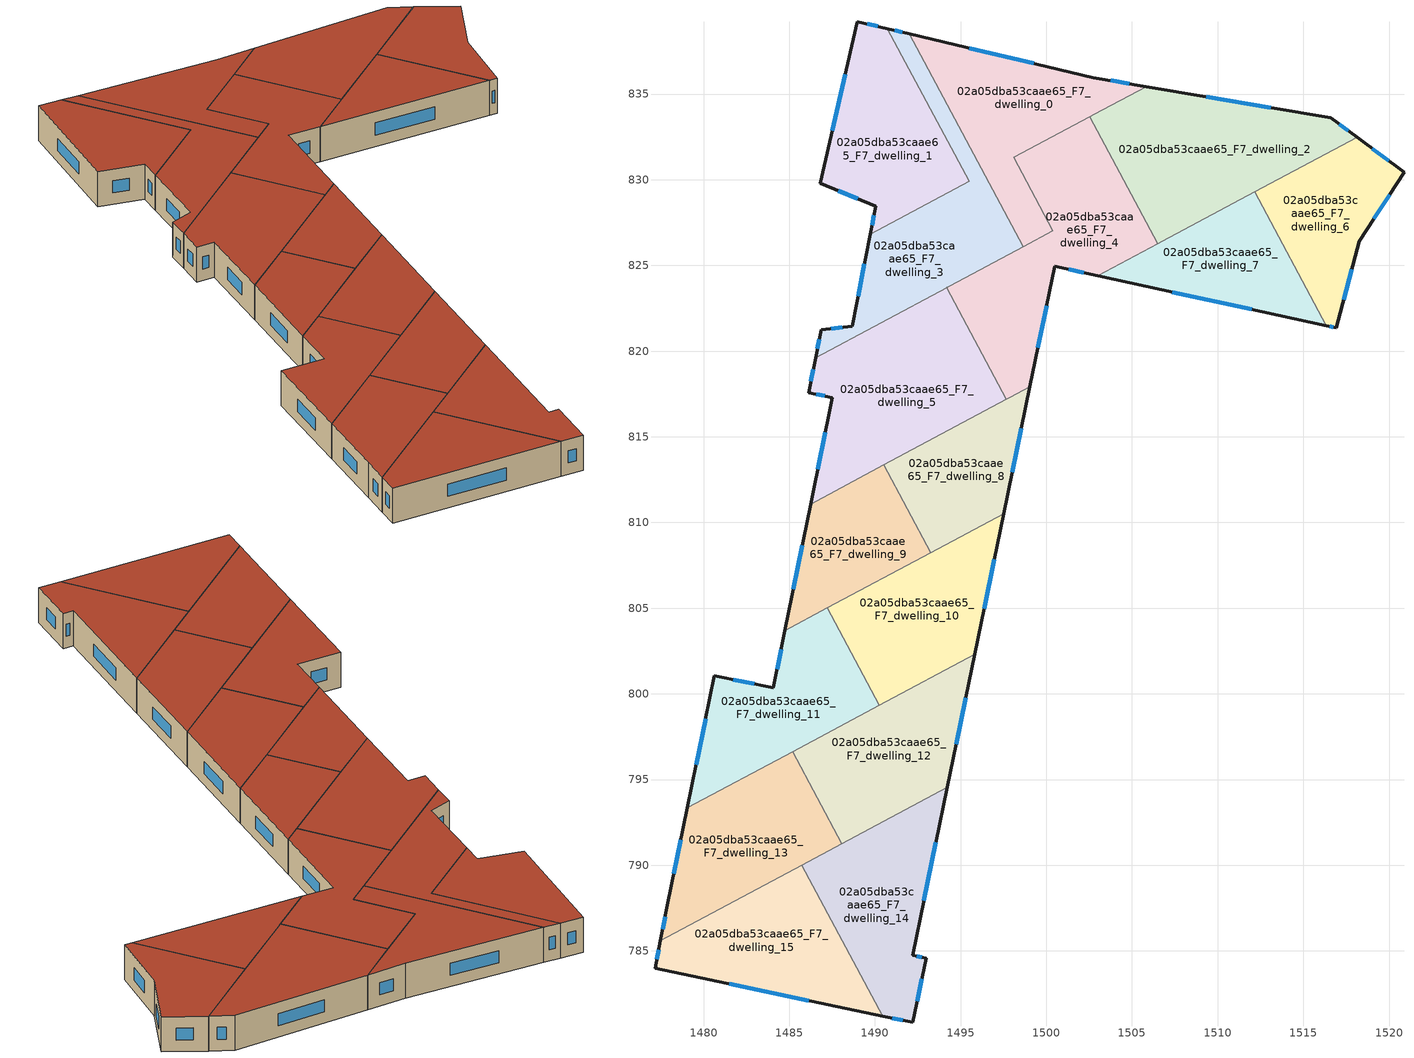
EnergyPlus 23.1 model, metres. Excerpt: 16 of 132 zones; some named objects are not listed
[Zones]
02a05dba53caae65_F7_dwelling_0
 floor to 02a05dba53caae65_F6_dwelling_0 (EU_floor_Construction): 1505.83,835.44 1498.09,831.31 1500.39,827.02 1498.66,826.09 1492.02,838.51 1502.76,835.96 z21
 wall outside (EU_wall_Construction): 1505.83,835.44 1502.76,835.96 1492.02,838.51 z21:24
 wall to 02a05dba53caae65_F7_dwelling_4 (EU_wall_Construction): 1498.66,826.09 1500.39,827.02 1498.09,831.31 1502.52,833.67 z21:24
 wall to 02a05dba53caae65_F7_dwelling_3 (EU_wall_Construction): 1492.02,838.51 1498.66,826.09 z21:24
 wall to 02a05dba53caae65_F7_dwelling_2 (EU_wall_Construction): 1502.52,833.67 1502.79,833.82 1505.83,835.44 z21:24
 window (EU_Window_Construction): 1504.83,835.61 1503.76,835.79 / 1499.26,836.79 1495.51,837.68 z21.98:23.02
 roof outside (EU_roof_Construction): 1500.39,827.02 1498.09,831.31 1505.83,835.44 1502.76,835.96 1492.02,838.51 1498.66,826.09 z24
02a05dba53caae65_F7_dwelling_1
 floor to 02a05dba53caae65_F6_dwelling_1 (EU_floor_Construction): 1490.73,838.81 1495.49,829.91 1489.73,826.83 1490.05,828.44 1486.81,829.79 1488.96,839.23 z21
 wall outside (EU_wall_Construction): 1490.73,838.81 1488.96,839.23 1486.81,829.79 1490.05,828.44 1489.73,826.83 z21:24
 wall to 02a05dba53caae65_F7_dwelling_3 (EU_wall_Construction): 1489.73,826.83 1495.49,829.91 1490.73,838.81 z21:24
 window (EU_Window_Construction): 1489.94,827.92 1489.83,827.36 / 1487.87,829.35 1488.99,828.88 / 1488.27,836.16 1487.51,832.86 / 1490.16,838.95 1489.54,839.1 z21.98:23.02
 roof outside (EU_roof_Construction): 1495.49,829.91 1490.73,838.81 1488.96,839.23 1486.81,829.79 1490.05,828.44 1489.73,826.83 z24
02a05dba53caae65_F7_dwelling_10
 floor to 02a05dba53caae65_F6_dwelling_10 (EU_floor_Construction): 1497.51,810.52 1495.82,802.31 1490.26,799.34 1487.22,805.02 z21
 wall outside (EU_wall_Construction): 1495.82,802.31 1497.51,810.52 z21:24
 wall to 02a05dba53caae65_F7_dwelling_11 (EU_wall_Construction): 1487.22,805.02 1490.26,799.34 z21:24
 wall to 02a05dba53caae65_F7_dwelling_12 (EU_wall_Construction): 1490.26,799.34 1495.82,802.31 z21:24
 wall to 02a05dba53caae65_F7_dwelling_9 (EU_wall_Construction): 1493.25,808.25 1487.22,805.02 z21:24
 wall to 02a05dba53caae65_F7_dwelling_8 (EU_wall_Construction): 1497.51,810.52 1493.25,808.25 z21:24
 window (EU_Window_Construction): 1496.37,804.98 1496.96,807.85 z21.98:23.02
 roof outside (EU_roof_Construction): 1495.82,802.31 1497.51,810.52 1487.22,805.02 1490.26,799.34 z24
02a05dba53caae65_F7_dwelling_11
 floor to 02a05dba53caae65_F6_dwelling_11 (EU_floor_Construction): 1487.22,805.02 1490.26,799.34 1479.05,793.34 1480.62,801.06 1484.06,800.36 1484.74,803.7 z21
 wall outside (EU_wall_Construction): 1484.74,803.7 1484.06,800.36 1480.62,801.06 1479.05,793.34 z21:24
 wall to 02a05dba53caae65_F7_dwelling_13 (EU_wall_Construction): 1479.05,793.34 1485.2,796.63 z21:24
 wall to 02a05dba53caae65_F7_dwelling_9 (EU_wall_Construction): 1487.22,805.02 1484.74,803.7 z21:24
 wall to 02a05dba53caae65_F7_dwelling_12 (EU_wall_Construction): 1485.2,796.63 1490.26,799.34 z21:24
 window (EU_Window_Construction): 1482.95,800.59 1481.74,800.84 / 1484.52,802.61 1484.29,801.45 / 1480.11,798.55 1479.56,795.85 z21.98:23.02
 roof outside (EU_roof_Construction): 1490.26,799.34 1487.22,805.02 1484.74,803.7 1484.06,800.36 1480.62,801.06 1479.05,793.34 z24
02a05dba53caae65_F7_dwelling_12
 floor to 02a05dba53caae65_F6_dwelling_12 (EU_floor_Construction): 1495.82,802.31 1494.21,794.54 1488.08,791.25 1485.2,796.63 z21
 wall outside (EU_wall_Construction): 1494.21,794.54 1495.82,802.31 z21:24
 wall to 02a05dba53caae65_F7_dwelling_13 (EU_wall_Construction): 1485.2,796.63 1488.08,791.25 z21:24
 wall to 02a05dba53caae65_F7_dwelling_14 (EU_wall_Construction): 1488.08,791.25 1494.21,794.54 z21:24
 window (EU_Window_Construction): 1494.73,797.06 1495.29,799.78 z21.98:23.02
 roof outside (EU_roof_Construction): 1494.21,794.54 1495.82,802.31 1485.2,796.63 1488.08,791.25 z24
02a05dba53caae65_F7_dwelling_13
 floor to 02a05dba53caae65_F6_dwelling_13 (EU_floor_Construction): 1485.2,796.63 1488.08,791.25 1477.48,785.59 1477.9,787.66 1479.05,793.34 z21
 wall outside (EU_wall_Construction): 1479.05,793.34 1477.9,787.66 1477.48,785.59 z21:24
 wall to 02a05dba53caae65_F7_dwelling_15 (EU_wall_Construction): 1477.48,785.59 1485.74,790.01 z21:24
 wall to 02a05dba53caae65_F7_dwelling_14 (EU_wall_Construction): 1485.74,790 1488.08,791.25 z21:24
 window (EU_Window_Construction): 1477.76,786.98 1477.62,786.26 / 1478.68,791.49 1478.27,789.5 z21.98:23.02
 roof outside (EU_roof_Construction): 1488.08,791.25 1485.2,796.63 1479.05,793.34 1477.9,787.66 1477.48,785.59 z24
02a05dba53caae65_F7_dwelling_14
 floor to 02a05dba53caae65_F6_dwelling_14 (EU_floor_Construction): 1494.21,794.54 1492.19,784.75 1492.98,784.58 1492.2,780.83 1490.46,781.19 1485.74,790 z21
 wall outside (EU_wall_Construction): 1490.46,781.19 1492.2,780.83 1492.98,784.58 1492.19,784.75 1494.21,794.54 z21:24
 wall to 02a05dba53caae65_F7_dwelling_15 (EU_wall_Construction): 1485.74,790 1490.46,781.19 z21:24
 window (EU_Window_Construction): 1492.85,787.94 1493.56,791.35 / 1492.73,784.64 1492.45,784.7 / 1492.46,782.05 1492.73,783.36 / 1491.02,781.07 1491.64,780.94 z21.98:23.02
 roof outside (EU_roof_Construction): 1492.2,780.83 1492.98,784.58 1492.19,784.75 1494.21,794.54 1485.74,790 1490.46,781.19 z24
02a05dba53caae65_F7_dwelling_15
 floor to 02a05dba53caae65_F6_dwelling_15 (EU_floor_Construction): 1485.74,790 1490.46,781.19 1477.17,783.99 1477.48,785.59 z21
 wall outside (EU_wall_Construction): 1477.48,785.59 1477.17,783.99 1490.46,781.19 z21:24
 window (EU_Window_Construction): 1477.38,785.07 1477.27,784.51 / 1481.49,783.08 1486.13,782.1 z21.98:23.02
 roof outside (EU_roof_Construction): 1490.46,781.19 1485.74,790 1477.48,785.59 1477.17,783.99 z24
02a05dba53caae65_F7_dwelling_2
 floor to 02a05dba53caae65_F6_dwelling_2 (EU_floor_Construction): 1516.6,833.62 1518.13,832.49 1506.76,826.4 1506.49,826.26 1502.52,833.67 1502.79,833.82 1505.83,835.44 z21
 wall outside (EU_wall_Construction): 1518.13,832.49 1516.6,833.62 1505.83,835.44 z21:24
 wall to 02a05dba53caae65_F7_dwelling_4 (EU_wall_Construction): 1502.52,833.67 1506.49,826.26 z21:24
 wall to 02a05dba53caae65_F7_dwelling_6 (EU_wall_Construction): 1512.16,829.29 1518.13,832.49 z21:24
 wall to 02a05dba53caae65_F7_dwelling_7 (EU_wall_Construction): 1506.49,826.26 1506.76,826.4 1512.16,829.29 z21:24
 window (EU_Window_Construction): 1513.1,834.21 1509.33,834.85 / 1517.64,832.86 1517.1,833.25 z21.98:23.02
 roof outside (EU_roof_Construction): 1518.13,832.49 1516.6,833.62 1505.83,835.44 1502.79,833.82 1502.52,833.67 1506.49,826.26 1506.76,826.4 z24
02a05dba53caae65_F7_dwelling_3
 floor to 02a05dba53caae65_F6_dwelling_3 (EU_floor_Construction): 1492.02,838.51 1498.66,826.09 1486.54,819.61 1486.86,821.23 1488.68,821.46 1489.73,826.83 1495.49,829.91 1490.73,838.81 z21
 wall outside (EU_wall_Construction): 1492.02,838.51 1490.73,838.81 / 1489.73,826.83 1488.68,821.46 1486.86,821.23 1486.54,819.61 z21:24
 wall to 02a05dba53caae65_F7_dwelling_5 (EU_wall_Construction): 1486.54,819.61 1494.18,823.7 z21:24
 wall to 02a05dba53caae65_F7_dwelling_4 (EU_wall_Construction): 1494.19,823.7 1494.23,823.73 1494.41,823.82 1498.66,826.09 z21:24
 window (EU_Window_Construction): 1491.6,838.61 1491.15,838.72 / 1486.76,820.71 1486.64,820.14 / 1488.09,821.39 1487.45,821.31 / 1489.39,825.09 1489.02,823.21 z21.98:23.02
 roof outside (EU_roof_Construction): 1498.66,826.09 1492.02,838.51 1490.73,838.81 1495.49,829.91 1489.73,826.83 1488.68,821.46 1486.86,821.23 1486.54,819.61 z24
02a05dba53caae65_F7_dwelling_4
 floor to 02a05dba53caae65_F6_dwelling_4 (EU_floor_Construction): 1502.52,833.67 1506.49,826.26 1503.01,824.39 1500.48,824.94 1499.04,817.91 1497.89,817.3 1497.72,817.21 1497.67,817.18 1494.19,823.7 1494.23,823.73 1494.41,823.82 1500.39,827.02 1498.09,831.31 z21
 wall outside (EU_wall_Construction): 1499.04,817.91 1500.48,824.94 1503.01,824.39 z21:24
 wall to 02a05dba53caae65_F7_dwelling_5 (EU_wall_Construction): 1494.19,823.7 1497.67,817.18 z21:24
 wall to 02a05dba53caae65_F7_dwelling_7 (EU_wall_Construction): 1503.01,824.39 1506.49,826.26 z21:24
 wall to 02a05dba53caae65_F7_dwelling_8 (EU_wall_Construction): 1497.67,817.18 1497.72,817.21 1497.89,817.3 1499.04,817.91 z21:24
 window (EU_Window_Construction): 1501.31,824.76 1502.19,824.57 / 1499.51,820.2 1500.01,822.66 z21.98:23.02
 roof outside (EU_roof_Construction): 1499.04,817.91 1500.48,824.94 1503.01,824.39 1506.49,826.26 1502.52,833.67 1498.09,831.31 1500.39,827.02 1494.41,823.82 1494.23,823.73 1494.19,823.7 1497.67,817.18 1497.72,817.21 1497.89,817.3 z24
02a05dba53caae65_F7_dwelling_5
 floor to 02a05dba53caae65_F6_dwelling_5 (EU_floor_Construction): 1494.19,823.7 1497.67,817.18 1486.25,811.07 1487.52,817.29 1486.12,817.57 1486.54,819.61 z21
 wall outside (EU_wall_Construction): 1486.54,819.61 1486.12,817.57 1487.52,817.29 1486.25,811.07 z21:24
 wall to 02a05dba53caae65_F7_dwelling_9 (EU_wall_Construction): 1486.25,811.07 1490.52,813.36 z21:24
 wall to 02a05dba53caae65_F7_dwelling_8 (EU_wall_Construction): 1490.52,813.36 1497.67,817.18 z21:24
 window (EU_Window_Construction): 1487.1,815.27 1486.66,813.1 / 1486.58,817.48 1487.06,817.39 / 1486.4,818.95 1486.26,818.24 z21.98:23.02
 roof outside (EU_roof_Construction): 1497.67,817.18 1494.19,823.7 1486.54,819.61 1486.12,817.57 1487.52,817.29 1486.25,811.07 z24
02a05dba53caae65_F7_dwelling_6
 floor to 02a05dba53caae65_F6_dwelling_6 (EU_floor_Construction): 1520.88,830.44 1518.28,826.41 1516.93,821.36 1516.34,821.49 1512.16,829.29 1518.13,832.49 z21
 wall outside (EU_wall_Construction): 1516.34,821.49 1516.93,821.36 1518.28,826.41 1520.88,830.44 1518.13,832.49 z21:24
 wall to 02a05dba53caae65_F7_dwelling_7 (EU_wall_Construction): 1512.16,829.29 1516.34,821.49 z21:24
 window (EU_Window_Construction): 1519.12,827.72 1520.03,829.13 / 1517.36,823.01 1517.84,824.77 / 1516.53,821.45 1516.73,821.4 / 1519.98,831.11 1519.02,831.82 z21.98:23.02
 roof outside (EU_roof_Construction): 1516.93,821.36 1518.28,826.41 1520.88,830.44 1518.13,832.49 1512.16,829.29 1516.34,821.49 z24
02a05dba53caae65_F7_dwelling_7
 floor to 02a05dba53caae65_F6_dwelling_7 (EU_floor_Construction): 1512.16,829.29 1516.34,821.49 1503.01,824.39 z21
 wall outside (EU_wall_Construction): 1503.01,824.39 1516.34,821.49 z21:24
 window (EU_Window_Construction): 1507.34,823.45 1512,822.44 z21.98:23.02
 roof outside (EU_roof_Construction): 1516.34,821.49 1512.16,829.29 1503.01,824.39 z24
02a05dba53caae65_F7_dwelling_8
 floor to 02a05dba53caae65_F6_dwelling_8 (EU_floor_Construction): 1499.04,817.91 1497.51,810.52 1493.25,808.25 1490.52,813.36 z21
 wall outside (EU_wall_Construction): 1497.51,810.52 1499.04,817.91 z21:24
 wall to 02a05dba53caae65_F7_dwelling_9 (EU_wall_Construction): 1490.52,813.36 1493.25,808.25 z21:24
 window (EU_Window_Construction): 1498.01,812.93 1498.54,815.51 z21.98:23.02
 roof outside (EU_roof_Construction): 1497.51,810.52 1499.04,817.91 1490.52,813.36 1493.25,808.25 z24
02a05dba53caae65_F7_dwelling_9
 floor to 02a05dba53caae65_F6_dwelling_9 (EU_floor_Construction): 1490.52,813.36 1493.25,808.25 1484.74,803.7 1486.25,811.07 z21
 wall outside (EU_wall_Construction): 1486.25,811.07 1484.74,803.7 z21:24
 window (EU_Window_Construction): 1485.76,808.67 1485.23,806.09 z21.98:23.02
 roof outside (EU_roof_Construction): 1493.25,808.25 1490.52,813.36 1486.25,811.07 1484.74,803.7 z24
[Building]
EU S2 Campaign: North Axis=0; Terrain=City; Solar Distribution=FullExterior
[Site:Location]
Bologna: Latitude=44.5; Longitude=11.25; Time Zone=1; Elevation=37
[SizingPeriod:WeatherFileDays]
AnnualSizingPeriod: Begin Month=1; Begin Day of Month=1; End Month=12; End Day of Month=31; Day of Week for Start Day=Monday; Use Weather File Daylight Saving Period=No; Use Weather File Rain and Snow Indicators=No
[MATERIAL]
EU_InternalMass_Material: Roughness=MediumRough; Thickness=0.1; Conductivity=1; Density=1800; Specific Heat=900; Thermal Absorptance=0.9; Solar Absorptance=0.7; Visible Absorptance=0.7
[MATERIAL:NOMASS] Roughness=MediumRough; Thermal Absorptance=0.9; Solar Absorptance=0.7; Visible Absorptance=0.7
Name | Thermal Resistance
EU_wall_NoMass | 0.905828
EU_roof_NoMass | 0.37593
EU_floor_NoMass | 0.67114
[WINDOWMATERIAL:SIMPLEGLAZINGSYSTEM]
EU_Window_SimpleGlazing: UFactor=4.52486; Solar Heat Gain Coefficient=0.85; Visible Transmittance=0.85
[CONSTRUCTION]
EU_wall_Construction: EU_wall_NoMass
EU_roof_Construction: EU_roof_NoMass
EU_floor_Construction: EU_floor_NoMass
EU_Window_Construction: EU_Window_SimpleGlazing
EU_InternalMass_Construction: EU_InternalMass_Material
[ZONE] Type=1; Multiplier=1; Ceiling Height=autocalculate; Floor Area=autocalculate; Part of Total Floor Area=Yes
Name | Volume
02a05dba53caae65_F7_dwelling_0 | 173.708
02a05dba53caae65_F7_dwelling_1 | 173.703
02a05dba53caae65_F7_dwelling_10 | 173.718
02a05dba53caae65_F7_dwelling_11 | 173.706
02a05dba53caae65_F7_dwelling_12 | 173.722
02a05dba53caae65_F7_dwelling_13 | 173.707
02a05dba53caae65_F7_dwelling_14 | 173.71
02a05dba53caae65_F7_dwelling_15 | 173.668
02a05dba53caae65_F7_dwelling_2 | 228.112
02a05dba53caae65_F7_dwelling_3 | 173.696
02a05dba53caae65_F7_dwelling_4 | 229.501
02a05dba53caae65_F7_dwelling_5 | 230.735
02a05dba53caae65_F7_dwelling_6 | 137.813
02a05dba53caae65_F7_dwelling_7 | 137.798
02a05dba53caae65_F7_dwelling_8 | 125.99
02a05dba53caae65_F7_dwelling_9 | 126.013
[INTERNALMASS] Construction=EU_InternalMass_Construction
Name | Zone or ZoneList | Surface Area
02a05dba53caae65_F7_dwelling_0_EU_InternalMass | 02a05dba53caae65_F7_dwelling_0 | 57.9007
02a05dba53caae65_F7_dwelling_1_EU_InternalMass | 02a05dba53caae65_F7_dwelling_1 | 57.9015
02a05dba53caae65_F7_dwelling_2_EU_InternalMass | 02a05dba53caae65_F7_dwelling_2 | 76.0417
02a05dba53caae65_F7_dwelling_3_EU_InternalMass | 02a05dba53caae65_F7_dwelling_3 | 57.8983
02a05dba53caae65_F7_dwelling_4_EU_InternalMass | 02a05dba53caae65_F7_dwelling_4 | 76.5
02a05dba53caae65_F7_dwelling_5_EU_InternalMass | 02a05dba53caae65_F7_dwelling_5 | 76.9086
02a05dba53caae65_F7_dwelling_6_EU_InternalMass | 02a05dba53caae65_F7_dwelling_6 | 45.9395
02a05dba53caae65_F7_dwelling_7_EU_InternalMass | 02a05dba53caae65_F7_dwelling_7 | 45.9311
02a05dba53caae65_F7_dwelling_8_EU_InternalMass | 02a05dba53caae65_F7_dwelling_8 | 41.9957
02a05dba53caae65_F7_dwelling_9_EU_InternalMass | 02a05dba53caae65_F7_dwelling_9 | 42.004
02a05dba53caae65_F7_dwelling_10_EU_InternalMass | 02a05dba53caae65_F7_dwelling_10 | 57.9037
02a05dba53caae65_F7_dwelling_11_EU_InternalMass | 02a05dba53caae65_F7_dwelling_11 | 57.9008
02a05dba53caae65_F7_dwelling_12_EU_InternalMass | 02a05dba53caae65_F7_dwelling_12 | 57.9083
02a05dba53caae65_F7_dwelling_13_EU_InternalMass | 02a05dba53caae65_F7_dwelling_13 | 57.9031
02a05dba53caae65_F7_dwelling_14_EU_InternalMass | 02a05dba53caae65_F7_dwelling_14 | 57.9008
02a05dba53caae65_F7_dwelling_15_EU_InternalMass | 02a05dba53caae65_F7_dwelling_15 | 57.8942
[OTHEREQUIPMENT] Fuel Type=Electricity; Design Level Calculation Method=Watts/Area; Power per Zone Floor Area=1; Fraction Latent=0; Fraction Radiant=0; Fraction Lost=0; Carbon Dioxide Generation Rate=0; EndUse Subcategory=EU_Step8_InternalGains
Name | Zone or ZoneList or Space or SpaceList | Schedule
EU_Step8_InternalGain_02a05dba53caae65_F7_dwelling_0_f000 | 02a05dba53caae65_F7_dwelling_0 | EU_Step8_GainSchedule_02a05dba53caae65_F7_dwelling_0_f000
EU_Step8_InternalGain_02a05dba53caae65_F7_dwelling_1_f000 | 02a05dba53caae65_F7_dwelling_1 | EU_Step8_GainSchedule_02a05dba53caae65_F7_dwelling_1_f000
EU_Step8_InternalGain_02a05dba53caae65_F7_dwelling_2_f000 | 02a05dba53caae65_F7_dwelling_2 | EU_Step8_GainSchedule_02a05dba53caae65_F7_dwelling_2_f000
EU_Step8_InternalGain_02a05dba53caae65_F7_dwelling_3_f000 | 02a05dba53caae65_F7_dwelling_3 | EU_Step8_GainSchedule_02a05dba53caae65_F7_dwelling_3_f000
EU_Step8_InternalGain_02a05dba53caae65_F7_dwelling_4_f000 | 02a05dba53caae65_F7_dwelling_4 | EU_Step8_GainSchedule_02a05dba53caae65_F7_dwelling_4_f000
EU_Step8_InternalGain_02a05dba53caae65_F7_dwelling_5_f000 | 02a05dba53caae65_F7_dwelling_5 | EU_Step8_GainSchedule_02a05dba53caae65_F7_dwelling_5_f000
EU_Step8_InternalGain_02a05dba53caae65_F7_dwelling_6_f000 | 02a05dba53caae65_F7_dwelling_6 | EU_Step8_GainSchedule_02a05dba53caae65_F7_dwelling_6_f000
EU_Step8_InternalGain_02a05dba53caae65_F7_dwelling_7_f000 | 02a05dba53caae65_F7_dwelling_7 | EU_Step8_GainSchedule_02a05dba53caae65_F7_dwelling_7_f000
EU_Step8_InternalGain_02a05dba53caae65_F7_dwelling_8_f000 | 02a05dba53caae65_F7_dwelling_8 | EU_Step8_GainSchedule_02a05dba53caae65_F7_dwelling_8_f000
EU_Step8_InternalGain_02a05dba53caae65_F7_dwelling_9_f000 | 02a05dba53caae65_F7_dwelling_9 | EU_Step8_GainSchedule_02a05dba53caae65_F7_dwelling_9_f000
EU_Step8_InternalGain_02a05dba53caae65_F7_dwelling_10_f000 | 02a05dba53caae65_F7_dwelling_10 | EU_Step8_GainSchedule_02a05dba53caae65_F7_dwelling_10_f000
EU_Step8_InternalGain_02a05dba53caae65_F7_dwelling_11_f000 | 02a05dba53caae65_F7_dwelling_11 | EU_Step8_GainSchedule_02a05dba53caae65_F7_dwelling_11_f000
EU_Step8_InternalGain_02a05dba53caae65_F7_dwelling_12_f000 | 02a05dba53caae65_F7_dwelling_12 | EU_Step8_GainSchedule_02a05dba53caae65_F7_dwelling_12_f000
EU_Step8_InternalGain_02a05dba53caae65_F7_dwelling_13_f000 | 02a05dba53caae65_F7_dwelling_13 | EU_Step8_GainSchedule_02a05dba53caae65_F7_dwelling_13_f000
EU_Step8_InternalGain_02a05dba53caae65_F7_dwelling_14_f000 | 02a05dba53caae65_F7_dwelling_14 | EU_Step8_GainSchedule_02a05dba53caae65_F7_dwelling_14_f000
EU_Step8_InternalGain_02a05dba53caae65_F7_dwelling_15_f000 | 02a05dba53caae65_F7_dwelling_15 | EU_Step8_GainSchedule_02a05dba53caae65_F7_dwelling_15_f000
[ZONEVENTILATION:DESIGNFLOWRATE] Schedule=EU_AlwaysOn; Design Flow Rate Calculation Method=AirChanges/Hour; Air Changes per Hour=0.73129; Ventilation Type=Natural; Fan Pressure Rise=0; Fan Total Efficiency=1; Constant Term Coefficient=1; Temperature Term Coefficient=0; Velocity Term Coefficient=0; Velocity Squared Term Coefficient=0; Minimum Indoor Temperature=-100; Maximum Indoor Temperature=100; Delta Temperature=-100; Minimum Outdoor Temperature=-100; Maximum Outdoor Temperature=100; Maximum Wind Speed=40
Name | Zone or ZoneList or Space or SpaceList
EU_ConstantAir_02a05dba53caae65_F7_dwelling_0 | 02a05dba53caae65_F7_dwelling_0
EU_ConstantAir_02a05dba53caae65_F7_dwelling_1 | 02a05dba53caae65_F7_dwelling_1
EU_ConstantAir_02a05dba53caae65_F7_dwelling_2 | 02a05dba53caae65_F7_dwelling_2
EU_ConstantAir_02a05dba53caae65_F7_dwelling_3 | 02a05dba53caae65_F7_dwelling_3
EU_ConstantAir_02a05dba53caae65_F7_dwelling_4 | 02a05dba53caae65_F7_dwelling_4
EU_ConstantAir_02a05dba53caae65_F7_dwelling_5 | 02a05dba53caae65_F7_dwelling_5
EU_ConstantAir_02a05dba53caae65_F7_dwelling_6 | 02a05dba53caae65_F7_dwelling_6
EU_ConstantAir_02a05dba53caae65_F7_dwelling_7 | 02a05dba53caae65_F7_dwelling_7
EU_ConstantAir_02a05dba53caae65_F7_dwelling_8 | 02a05dba53caae65_F7_dwelling_8
EU_ConstantAir_02a05dba53caae65_F7_dwelling_9 | 02a05dba53caae65_F7_dwelling_9
EU_ConstantAir_02a05dba53caae65_F7_dwelling_10 | 02a05dba53caae65_F7_dwelling_10
EU_ConstantAir_02a05dba53caae65_F7_dwelling_11 | 02a05dba53caae65_F7_dwelling_11
EU_ConstantAir_02a05dba53caae65_F7_dwelling_12 | 02a05dba53caae65_F7_dwelling_12
EU_ConstantAir_02a05dba53caae65_F7_dwelling_13 | 02a05dba53caae65_F7_dwelling_13
EU_ConstantAir_02a05dba53caae65_F7_dwelling_14 | 02a05dba53caae65_F7_dwelling_14
EU_ConstantAir_02a05dba53caae65_F7_dwelling_15 | 02a05dba53caae65_F7_dwelling_15
[HVACTEMPLATE:ZONE:IDEALLOADSAIRSYSTEM] System Availability Schedule=EU_AlwaysOn; Maximum Heating Supply Air Temperature=50; Minimum Cooling Supply Air Temperature=13; Maximum Heating Supply Air Humidity Ratio=0.0156; Minimum Cooling Supply Air Humidity Ratio=0.0077; Heating Limit=NoLimit; Cooling Limit=NoLimit; Heating Availability Schedule=EU_AlwaysOn; Cooling Availability Schedule=EU_CoolingOff; Dehumidification Control Type=ConstantSensibleHeatRatio; Cooling Sensible Heat Ratio=0.7; Dehumidification Setpoint=60; Humidification Control Type=None; Humidification Setpoint=30; Outdoor Air Method=None; Outdoor Air Flow Rate per Person=0.00944; Outdoor Air Flow Rate per Zone Floor Area=0; Outdoor Air Flow Rate per Zone=0; Demand Controlled Ventilation Type=None; Outdoor Air Economizer Type=NoEconomizer; Heat Recovery Type=None; Sensible Heat Recovery Effectiveness=0.7; Latent Heat Recovery Effectiveness=0.65
Name | Template Thermostat
02a05dba53caae65_F7_dwelling_0 | EU_HeatOnly_02a05dba53caae65_F7_dwelling_0
02a05dba53caae65_F7_dwelling_1 | EU_HeatOnly_02a05dba53caae65_F7_dwelling_1
02a05dba53caae65_F7_dwelling_2 | EU_HeatOnly_02a05dba53caae65_F7_dwelling_2
02a05dba53caae65_F7_dwelling_3 | EU_HeatOnly_02a05dba53caae65_F7_dwelling_3
02a05dba53caae65_F7_dwelling_4 | EU_HeatOnly_02a05dba53caae65_F7_dwelling_4
02a05dba53caae65_F7_dwelling_5 | EU_HeatOnly_02a05dba53caae65_F7_dwelling_5
02a05dba53caae65_F7_dwelling_6 | EU_HeatOnly_02a05dba53caae65_F7_dwelling_6
02a05dba53caae65_F7_dwelling_7 | EU_HeatOnly_02a05dba53caae65_F7_dwelling_7
02a05dba53caae65_F7_dwelling_8 | EU_HeatOnly_02a05dba53caae65_F7_dwelling_8
02a05dba53caae65_F7_dwelling_9 | EU_HeatOnly_02a05dba53caae65_F7_dwelling_9
02a05dba53caae65_F7_dwelling_10 | EU_HeatOnly_02a05dba53caae65_F7_dwelling_10
02a05dba53caae65_F7_dwelling_11 | EU_HeatOnly_02a05dba53caae65_F7_dwelling_11
02a05dba53caae65_F7_dwelling_12 | EU_HeatOnly_02a05dba53caae65_F7_dwelling_12
02a05dba53caae65_F7_dwelling_13 | EU_HeatOnly_02a05dba53caae65_F7_dwelling_13
02a05dba53caae65_F7_dwelling_14 | EU_HeatOnly_02a05dba53caae65_F7_dwelling_14
02a05dba53caae65_F7_dwelling_15 | EU_HeatOnly_02a05dba53caae65_F7_dwelling_15
[SIZING:ZONE] Zone Cooling Design Supply Air Temperature Input Method=SupplyAirTemperature; Zone Cooling Design Supply Air Temperature=13; Zone Heating Design Supply Air Temperature Input Method=SupplyAirTemperature; Zone Heating Design Supply Air Temperature=50; Zone Cooling Design Supply Air Humidity Ratio=0.008; Zone Heating Design Supply Air Humidity Ratio=0.008; Cooling Design Air Flow Method=DesignDay; Cooling Design Air Flow Rate=0; Cooling Minimum Air Flow per Zone Floor Area=0.000762; Cooling Minimum Air Flow=0; Cooling Minimum Air Flow Fraction=0.2; Heating Design Air Flow Method=DesignDay; Heating Design Air Flow Rate=0; Heating Maximum Air Flow per Zone Floor Area=0.002032; Heating Maximum Air Flow=0.141576; Heating Maximum Air Flow Fraction=0.3; Account for Dedicated Outdoor Air System=No; Dedicated Outdoor Air System Control Strategy=NeutralSupplyAir; Dedicated Outdoor Air Low Setpoint Temperature for Design=autosize; Dedicated Outdoor Air High Setpoint Temperature for Design=autosize; Zone Load Sizing Method=Sensible Load Only No Latent Load; Zone Latent Cooling Design Supply Air Humidity Ratio Input Method=HumidityRatioDifference; Zone Cooling Design Supply Air Humidity Ratio Difference=0.005; Zone Latent Heating Design Supply Air Humidity Ratio Input Method=HumidityRatioDifference; Zone Humidification Design Supply Air Humidity Ratio Difference=0.005
02a05dba53caae65_F7_dwelling_0; 02a05dba53caae65_F7_dwelling_1; 02a05dba53caae65_F7_dwelling_2; 02a05dba53caae65_F7_dwelling_3; 02a05dba53caae65_F7_dwelling_4; 02a05dba53caae65_F7_dwelling_5; 02a05dba53caae65_F7_dwelling_6; 02a05dba53caae65_F7_dwelling_7; 02a05dba53caae65_F7_dwelling_8; 02a05dba53caae65_F7_dwelling_9; 02a05dba53caae65_F7_dwelling_10; 02a05dba53caae65_F7_dwelling_11; 02a05dba53caae65_F7_dwelling_12; 02a05dba53caae65_F7_dwelling_13; 02a05dba53caae65_F7_dwelling_14; 02a05dba53caae65_F7_dwelling_15
[SCHEDULE:CONSTANT]
Name | Hourly Value
EU_AlwaysOn | 1
EU_CoolingOff | 0
[SCHEDULE:FILE] Column Number=1; Rows to Skip at Top=0; Number of Hours of Data=8760; Column Separator=Comma; Interpolate to Timestep=No; Minutes per Item=60; Adjust Schedule for Daylight Savings=Yes
Name | File
EU_Step8_GainSchedule_02a05dba53caae65_F7_dwelling_0_f000 | ../../schedules/02a05dba53caae65/02a05dba53caae65_F7_dwelling_0_f000_gain.csv
EU_Step8_GainSchedule_02a05dba53caae65_F7_dwelling_1_f000 | ../../schedules/02a05dba53caae65/02a05dba53caae65_F7_dwelling_1_f000_gain.csv
EU_Step8_GainSchedule_02a05dba53caae65_F7_dwelling_2_f000 | ../../schedules/02a05dba53caae65/02a05dba53caae65_F7_dwelling_2_f000_gain.csv
EU_Step8_GainSchedule_02a05dba53caae65_F7_dwelling_3_f000 | ../../schedules/02a05dba53caae65/02a05dba53caae65_F7_dwelling_3_f000_gain.csv
EU_Step8_GainSchedule_02a05dba53caae65_F7_dwelling_4_f000 | ../../schedules/02a05dba53caae65/02a05dba53caae65_F7_dwelling_4_f000_gain.csv
EU_Step8_GainSchedule_02a05dba53caae65_F7_dwelling_5_f000 | ../../schedules/02a05dba53caae65/02a05dba53caae65_F7_dwelling_5_f000_gain.csv
EU_Step8_GainSchedule_02a05dba53caae65_F7_dwelling_6_f000 | ../../schedules/02a05dba53caae65/02a05dba53caae65_F7_dwelling_6_f000_gain.csv
EU_Step8_GainSchedule_02a05dba53caae65_F7_dwelling_7_f000 | ../../schedules/02a05dba53caae65/02a05dba53caae65_F7_dwelling_7_f000_gain.csv
EU_Step8_GainSchedule_02a05dba53caae65_F7_dwelling_8_f000 | ../../schedules/02a05dba53caae65/02a05dba53caae65_F7_dwelling_8_f000_gain.csv
EU_Step8_GainSchedule_02a05dba53caae65_F7_dwelling_9_f000 | ../../schedules/02a05dba53caae65/02a05dba53caae65_F7_dwelling_9_f000_gain.csv
EU_Step8_GainSchedule_02a05dba53caae65_F7_dwelling_10_f000 | ../../schedules/02a05dba53caae65/02a05dba53caae65_F7_dwelling_10_f000_gain.csv
EU_Step8_GainSchedule_02a05dba53caae65_F7_dwelling_11_f000 | ../../schedules/02a05dba53caae65/02a05dba53caae65_F7_dwelling_11_f000_gain.csv
EU_Step8_GainSchedule_02a05dba53caae65_F7_dwelling_12_f000 | ../../schedules/02a05dba53caae65/02a05dba53caae65_F7_dwelling_12_f000_gain.csv
EU_Step8_GainSchedule_02a05dba53caae65_F7_dwelling_13_f000 | ../../schedules/02a05dba53caae65/02a05dba53caae65_F7_dwelling_13_f000_gain.csv
EU_Step8_GainSchedule_02a05dba53caae65_F7_dwelling_14_f000 | ../../schedules/02a05dba53caae65/02a05dba53caae65_F7_dwelling_14_f000_gain.csv
EU_Step8_GainSchedule_02a05dba53caae65_F7_dwelling_15_f000 | ../../schedules/02a05dba53caae65/02a05dba53caae65_F7_dwelling_15_f000_gain.csv
